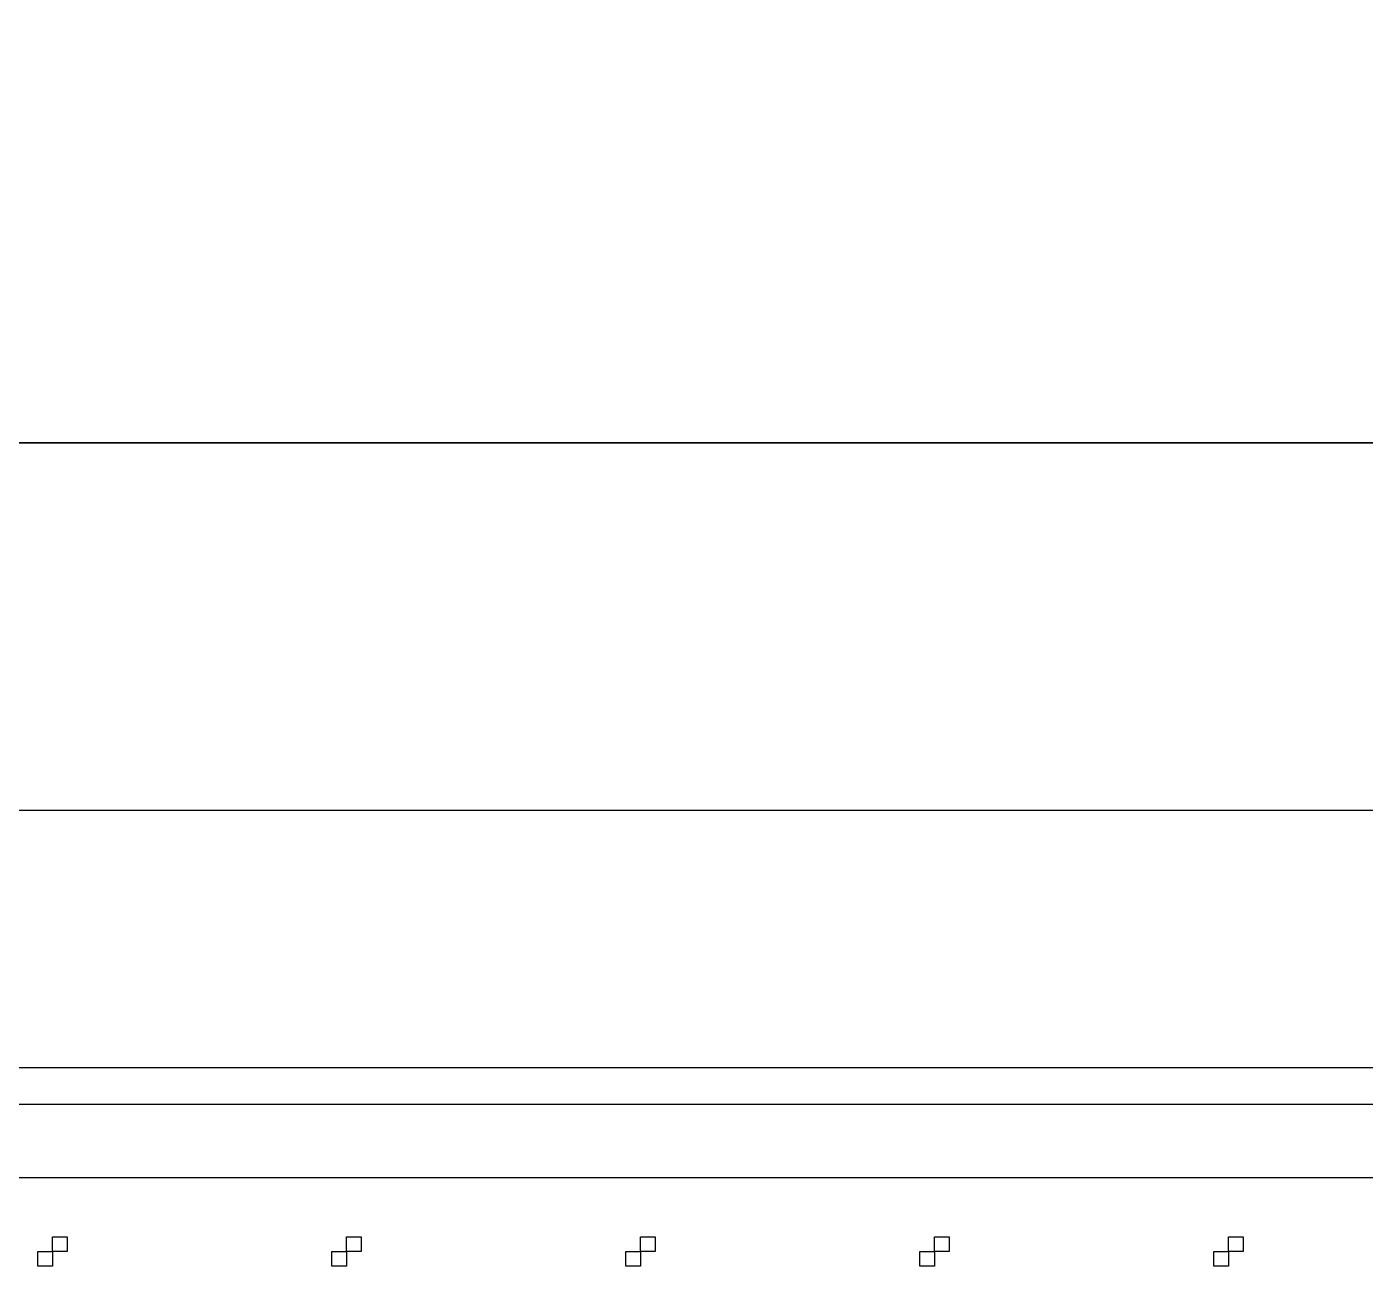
# Model space of a CAD drawing. Extents: x -50000 to 50000, y -50000 to 50000.
# Drawn here: x -32435 to -30614, y -14450 to -12734 of the extents above; entities that cross this region are included whole.
import ezdxf

# ---------------------------------------------------------------- set-up
doc = ezdxf.new("R2010")
doc.units = 0
for name, color, linetype in [('BASEMETAL3', 16, 'CONTINUOUS'), ('FRAME', 14, 'CONTINUOUS'), ('XOR', 5, 'CONTINUOUS')]:
    doc.layers.add(name, color=color, linetype=linetype)

# ---------------------------------------------------------------- blocks, each defined once
blk = doc.blocks.new('DICINGBORDER')
at = {"layer": 'XOR'}
for points in [[(3580, 7180), (3580, 7200), (3600, 7200), (3600, 7180)], [(3980, 7180), (3980, 7200), (4000, 7200), (4000, 7180)], [(4380, 7180), (4380, 7200), (4400, 7200), (4400, 7180)], [(4780, 7180), (4780, 7200), (4800, 7200), (4800, 7180)], [(5180, 7180), (5180, 7200), (5200, 7200), (5200, 7180)], [(3600, 0), (3600, 20), (3620, 20), (3620, 0)], [(4000, 0), (4000, 20), (4020, 20), (4020, 0)], [(4400, 0), (4400, 20), (4420, 20), (4420, 0)], [(4800, 0), (4800, 20), (4820, 20), (4820, 0)], [(5200, 0), (5200, 20), (5220, 20), (5220, 0)]]:
    blk.add_lwpolyline(points, close=True, dxfattribs=at)
blk = doc.blocks.new('CHIP_RESONATOR')
at = {"layer": 'BASEMETAL3'}
for points in [[(150, 1000), (150, 6000), (6850, 6000), (6850, 1000)], [(800, 150), (800, 1000), (6200, 1000), (6200, 150)]]:
    blk.add_lwpolyline(points, close=True, dxfattribs=at)
at = {"layer": 'FRAME'}
for points in [[(0, 0), (0, 7000), (7000, 7000), (7000, 0)], [(500, 500), (500, 6500), (6500, 6500), (6500, 500)]]:
    blk.add_lwpolyline(points, close=True, dxfattribs=at)
at = {"layer": 'XOR'}
blk.add_lwpolyline([(100, 100), (100, 6900), (6900, 6900), (6900, 100)], close=True, dxfattribs=at)

msp = doc.modelspace()

# ---------------------------------------------------------------- linework, layer by layer
at = {"layer": 'FRAME'}
for radius in [50000, 49000]:
    msp.add_circle((0, 0), radius, dxfattribs=at)

# ---------------------------------------------------------------- block references
for name, p in [('DICINGBORDER', (-36000, -14400)), ('CHIP_RESONATOR', (-35900, -14300)), ('DICINGBORDER', (-36000, -21600))]:
    msp.add_blockref(name, p)

doc.saveas('drawing.dxf')
